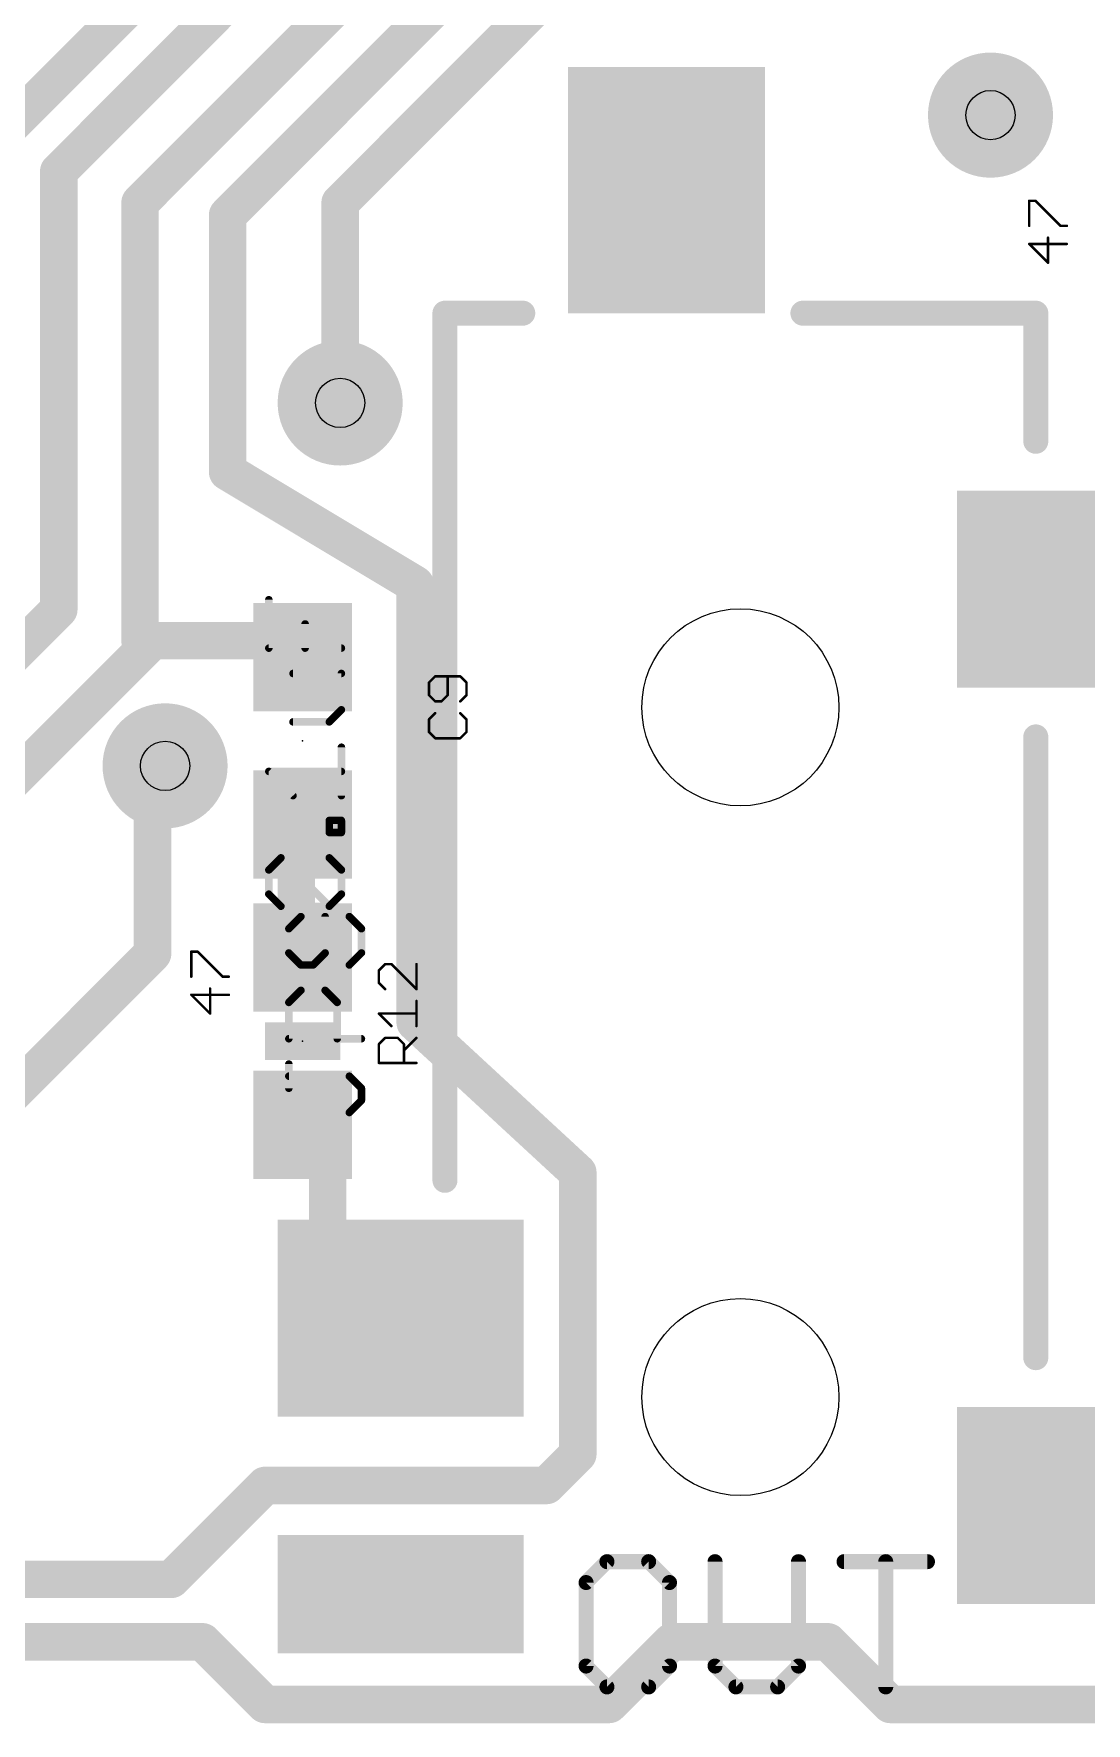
# Model space of a CAD drawing. Extents: x -0.5 to 48.5, y -14.8 to 29.2.
# Drawn here: x 14.67 to 25.36, y 0.44 to 17.59 of the extents above; entities that cross this region are included whole.
import ezdxf

# ---------------------------------------------------------------- set-up
doc = ezdxf.new("R2010")
doc.units = 0
for name, color, linetype in [('1', 22, 'CONTINUOUS'), ('18', 82, 'CONTINUOUS'), ('20', 7, 'CONTINUOUS'), ('21', 253, 'CONTINUOUS'), ('23', 7, 'CONTINUOUS'), ('25', 253, 'CONTINUOUS'), ('27', 253, 'CONTINUOUS'), ('44', 253, 'CONTINUOUS')]:
    doc.layers.add(name, color=color, linetype=linetype)

# ---------------------------------------------------------------- blocks, each defined once
blk = doc.blocks.new('RECT')
blk.add_solid([(-0.5, -0.5), (0.5, -0.5), (-0.5, 0.5), (0.5, 0.5)])
blk = doc.blocks.new('ROUNDV')
at = {"const_width": 0.5}
blk.add_lwpolyline([(0, -0.25, 1), (0, 0.25, 1), (0, -0.25)], format="xyb", dxfattribs=at)

msp = doc.modelspace()

# ---------------------------------------------------------------- linework, layer by layer
at = {"layer": '1', "const_width": 0.381}
for points in [[(14.9225, 16.1925), (22.225, 23.495)], [(14.2875, 16.51), (20.0025, 22.225)], [(15.748, 15.875), (22.098, 22.225)], [(16.637, 15.748), (20.2565, 19.3675)], [(20.0025, 18.0975), (17.78, 15.875)], [(14.9225, 11.7475), (14.9225, 16.1925)], [(15.748, 11.43), (15.748, 15.875)], [(17.78, 15.875), (17.78, 13.843)], [(16.637, 13.1445), (16.637, 15.748)], [(18.542, 12.0015), (16.637, 13.1445)], [(18.542, 7.5565), (18.542, 12.0015)], [(25.5905, 12.065), (25.294, 11.954)], [(12.3825, 9.2075), (14.9225, 11.7475)], [(15.875, 11.43), (12.3825, 7.9375)], [(15.875, 11.43), (15.748, 11.43)], [(15.875, 11.43), (17.3355, 11.43)], [(17.3355, 11.43), (17.399, 11.264)], [(15.875, 8.255), (15.875, 10.16)], [(15.875, 10.16), (16.002, 10.16)], [(17.3355, 9.525), (17.399, 9.564)], [(17.3355, 9.525), (17.3355, 8.255)], [(12.3825, 4.7625), (15.875, 8.255)], [(17.3355, 8.255), (17.399, 8.216)], [(20.193, 6.0325), (18.542, 7.5565)], [(17.653, 6.35), (17.399, 6.516)], [(17.653, 5.3975), (17.653, 6.35)], [(20.193, 3.175), (20.193, 6.0325)], [(18.288, 4.7625), (17.653, 5.3975)], [(18.288, 4.7625), (18.394, 4.554)], [(19.8755, 2.8575), (20.193, 3.175)], [(16.0655, 1.905), (17.018, 2.8575)], [(17.018, 2.8575), (19.8755, 2.8575)], [(11.43, 1.905), (16.0655, 1.905)], [(16.383, 1.27), (6.985, 1.27)], [(17.018, 0.635), (16.383, 1.27)], [(21.1455, 1.27), (20.5105, 0.635)], [(22.733, 1.27), (21.1455, 1.27)], [(23.368, 0.635), (22.733, 1.27)], [(20.5105, 0.635), (17.018, 0.635)], [(27.4955, 0.635), (23.368, 0.635)]]:
    msp.add_lwpolyline(points, dxfattribs=at)
at = {"layer": '1', "const_width": 0.1905}
for points in [[(14.8551, 16.2599, 1), (14.9899, 16.1251)], [(15.0178, 16.1925, 1), (14.8273, 16.1925)], [(15.6806, 15.9424, 1), (15.8154, 15.8076)], [(15.8433, 15.875, 1), (15.6528, 15.875)], [(17.7126, 15.9424, 1), (17.8474, 15.8076)], [(17.8753, 15.875, 1), (17.6848, 15.875)], [(16.5696, 15.8154, 1), (16.7044, 15.6806)], [(16.7323, 15.748, 1), (16.5418, 15.748)], [(17.6848, 13.843, 1), (17.8753, 13.843)], [(16.686, 13.2262, 1), (16.588, 13.0628)], [(16.5418, 13.1445, 1), (16.7323, 13.1445)], [(18.6373, 12.0015, 1), (18.4468, 12.0015)], [(18.493, 11.9198, 1), (18.591, 12.0832)], [(25.2606, 12.0432, 1), (25.3274, 11.8648)], [(14.8273, 11.7475, 1), (15.0178, 11.7475)], [(14.9899, 11.6801, 1), (14.8551, 11.8149)], [(15.748, 11.5252, 1), (15.748, 11.3347)], [(15.6528, 11.43, 1), (15.8433, 11.43)], [(15.875, 11.5252, 1), (15.875, 11.3347)], [(15.9424, 11.3626, 1), (15.8076, 11.4974)], [(15.875, 11.3347, 1), (15.875, 11.5252)], [(17.4245, 11.464, 1), (17.2465, 11.396)], [(17.3355, 11.3347, 1), (17.3355, 11.5252)], [(17.31, 11.23, 1), (17.488, 11.298)], [(15.9703, 10.16, 1), (15.7797, 10.16)], [(15.875, 10.2553, 1), (15.875, 10.0648)], [(16.002, 10.0648, 1), (16.002, 10.2553)], [(17.4307, 9.525, 1), (17.2402, 9.525)], [(17.2857, 9.6062, 1), (17.3853, 9.4438)], [(17.4488, 9.4828, 1), (17.3492, 9.6452)], [(15.9424, 8.1876, 1), (15.8076, 8.3224)], [(17.3853, 8.3362, 1), (17.2857, 8.1738)], [(15.7797, 8.255, 1), (15.9703, 8.255)], [(17.2402, 8.255, 1), (17.4307, 8.255)], [(17.3492, 8.1348, 1), (17.4488, 8.2972)], [(18.6066, 7.6265, 1), (18.4774, 7.4865)], [(18.4468, 7.5565, 1), (18.6373, 7.5565)], [(17.4511, 6.5957, 1), (17.3469, 6.4363)], [(17.7483, 6.35, 1), (17.5578, 6.35)], [(17.6009, 6.2703, 1), (17.7051, 6.4297)], [(20.2883, 6.0325, 1), (20.0978, 6.0325)], [(20.1284, 5.9625, 1), (20.2576, 6.1025)], [(17.7204, 5.4649, 1), (17.5856, 5.3301)], [(17.5578, 5.3975, 1), (17.7483, 5.3975)], [(18.3729, 4.8057, 1), (18.2031, 4.7193)], [(18.2206, 4.6951, 1), (18.3554, 4.8299)], [(18.3091, 4.5108, 1), (18.4789, 4.5972)], [(20.0978, 3.175, 1), (20.2883, 3.175)], [(20.2604, 3.1076, 1), (20.1256, 3.2424)], [(17.018, 2.9527, 1), (17.018, 2.7622)], [(17.0854, 2.7901, 1), (16.9506, 2.9249)], [(19.8081, 2.9249, 1), (19.9429, 2.7901)], [(19.8755, 2.7622, 1), (19.8755, 2.9527)], [(15.9981, 1.9724, 1), (16.1329, 1.8376)], [(16.0655, 1.8097, 1), (16.0655, 2.0002)], [(16.4504, 1.3374, 1), (16.3156, 1.2026)], [(16.383, 1.1747, 1), (16.383, 1.3653)], [(21.1455, 1.3653, 1), (21.1455, 1.1747)], [(21.2129, 1.2026, 1), (21.0781, 1.3374)], [(22.8004, 1.3374, 1), (22.6656, 1.2026)], [(22.733, 1.1747, 1), (22.733, 1.3653)], [(17.018, 0.7303, 1), (17.018, 0.5397)], [(16.9506, 0.5676, 1), (17.0854, 0.7024)], [(20.4431, 0.7024, 1), (20.5779, 0.5676)], [(20.5105, 0.5397, 1), (20.5105, 0.7303)], [(23.368, 0.7303, 1), (23.368, 0.5397)], [(23.3006, 0.5676, 1), (23.4354, 0.7024)]]:
    msp.add_lwpolyline(points, format="xyb", dxfattribs=at)
at = {"layer": '20'}
for centre in [(21.844, 10.754), (21.844, 3.754)]:
    msp.add_circle(centre, 1, dxfattribs=at)
at = {"layer": '21', "const_width": 0.254}
for points in [[(19.6342, 14.754), (18.844, 14.754)], [(18.844, 14.754), (18.844, 5.954)], [(22.479, 14.754), (24.844, 14.754)], [(24.844, 14.754), (24.844, 13.454)], [(24.844, 4.154), (24.844, 10.454)]]:
    msp.add_lwpolyline(points, dxfattribs=at)
at = {"layer": '21', "const_width": 0.127}
for points in [[(18.844, 14.8175, 1), (18.844, 14.6905)], [(18.9075, 14.754, 1), (18.7805, 14.754)], [(19.6342, 14.6905, 1), (19.6342, 14.8175)], [(22.479, 14.8175, 1), (22.479, 14.6905)], [(24.9075, 14.754, 1), (24.7805, 14.754)], [(24.844, 14.6905, 1), (24.844, 14.8175)], [(24.7805, 13.454, 1), (24.9075, 13.454)], [(24.9075, 10.454, 1), (24.7805, 10.454)], [(18.7805, 5.954, 1), (18.9075, 5.954)], [(24.7805, 4.154, 1), (24.9075, 4.154)]]:
    msp.add_lwpolyline(points, format="xyb", dxfattribs=at)
at = {"layer": '23'}
for p in [(17.399, 10.414), (17.399, 7.366)]:
    msp.add_point(p, dxfattribs=at)
at = {"layer": '25'}
for points, const_width in [([(18.7449, 11.0687), (18.6814, 11.0052)], 0.0254), ([(18.6814, 11.0052), (18.6814, 10.878)], 0.0254), ([(18.9991, 11.0687), (18.7449, 11.0687)], 0.0254), ([(18.872, 10.878), (18.872, 11.0687)], 0.0254), ([(19.0627, 11.0052), (18.9991, 11.0687)], 0.0254), ([(19.0627, 10.878), (19.0627, 11.0052)], 0.0254), ([(18.6814, 10.878), (18.7449, 10.8145)], 0.0254), ([(18.7449, 10.8145), (18.8085, 10.8145)], 0.0254), ([(18.8085, 10.8145), (18.872, 10.878)], 0.0254), ([(18.9991, 10.8145), (19.0627, 10.878)], 0.0254), ([(18.7449, 10.6945), (18.6814, 10.6309)], 0.0254), ([(18.6814, 10.6309), (18.6814, 10.5038)], 0.0254), ([(19.0627, 10.6309), (18.9991, 10.6945)], 0.0254), ([(19.0627, 10.5038), (19.0627, 10.6309)], 0.0254), ([(18.6814, 10.5038), (18.7449, 10.4403)], 0.0254), ([(18.9991, 10.4403), (19.0627, 10.5038)], 0.0254), ([(18.7449, 10.4403), (18.9991, 10.4403)], 0.0254), ([(17.3815, 8.6304), (17.2587, 8.5075)], 0.0762), ([(17.873, 8.6304), (17.3815, 8.6304)], 0.0762), ([(17.6273, 8.2618), (17.6273, 8.6304)], 0.0762), ([(17.9959, 8.5075), (17.873, 8.6304)], 0.0762), ([(17.2587, 8.5075), (17.2587, 8.2618)], 0.0762), ([(17.9959, 8.2618), (17.9959, 8.5075)], 0.0762), ([(17.2587, 8.2618), (17.3815, 8.1389)], 0.0762), ([(17.5044, 8.1389), (17.6273, 8.2618)], 0.0762), ([(17.873, 8.1389), (17.9959, 8.2618)], 0.0762), ([(17.3815, 8.1389), (17.5044, 8.1389)], 0.0762), ([(18.2369, 8.1477), (18.1734, 8.0842)], 0.0254), ([(18.1734, 8.0842), (18.1734, 7.957)], 0.0254), ([(18.3005, 8.1477), (18.2369, 8.1477)], 0.0254), ([(18.5547, 7.8935), (18.3005, 8.1477)], 0.0254), ([(18.5547, 8.1477), (18.5547, 7.8935)], 0.0254), ([(17.2587, 7.7591), (17.3815, 7.882)], 0.0762), ([(17.3815, 7.882), (17.6273, 7.882)], 0.0762), ([(17.6273, 7.882), (17.7502, 7.7591)], 0.0762), ([(18.1734, 7.957), (18.2369, 7.8935)], 0.0254), ([(17.2587, 7.3905), (17.2587, 7.7591)], 0.0762), ([(17.7502, 7.7591), (17.7502, 7.3905)], 0.0762), ([(18.5547, 7.5193), (18.5547, 7.7735)], 0.0254), ([(18.3005, 7.5193), (18.1734, 7.6464)], 0.0254), ([(18.1734, 7.6464), (18.5547, 7.6464)], 0.0254), ([(17.9959, 7.3905), (17.2587, 7.3905)], 0.0762), ([(18.1734, 7.3357), (18.2369, 7.3993)], 0.0254), ([(18.2369, 7.3993), (18.364, 7.3993)], 0.0254), ([(18.364, 7.3993), (18.4276, 7.3357)], 0.0254), ([(18.4276, 7.2722), (18.5547, 7.3993)], 0.0254), ([(18.1734, 7.1451), (18.1734, 7.3357)], 0.0254), ([(18.4276, 7.3357), (18.4276, 7.1451)], 0.0254), ([(17.2587, 6.8878), (17.2587, 7.1336)], 0.0762), ([(17.873, 7.0107), (17.2587, 7.0107)], 0.0762), ([(17.9959, 6.8878), (17.873, 7.0107)], 0.0762), ([(18.5547, 7.1451), (18.1734, 7.1451)], 0.0254), ([(17.9959, 6.765), (17.9959, 6.8878)], 0.0762), ([(17.873, 6.6421), (17.9959, 6.765)], 0.0762)]:
    msp.add_lwpolyline(points, dxfattribs=dict(at, const_width=const_width))
for points, const_width in [([(18.6877, 11.0052, 1), (18.675, 11.0052)], 0.0127), ([(18.6769, 11.0096, 1), (18.6859, 11.0007)], 0.0127), ([(18.7449, 11.0751, 1), (18.7449, 11.0624)], 0.0127), ([(18.7494, 11.0642, 1), (18.7404, 11.0732)], 0.0127), ([(18.8784, 11.0687, 1), (18.8657, 11.0687)], 0.0127), ([(19.0036, 11.0732, 1), (18.9947, 11.0642)], 0.0127), ([(18.9991, 11.0624, 1), (18.9991, 11.0751)], 0.0127), ([(19.0691, 11.0052, 1), (19.0563, 11.0052)], 0.0127), ([(19.0582, 11.0007, 1), (19.0672, 11.0096)], 0.0127), ([(18.6859, 10.8825, 1), (18.6769, 10.8736)], 0.0127), ([(18.675, 10.878, 1), (18.6877, 10.878)], 0.0127), ([(18.7449, 10.8208, 1), (18.7449, 10.8081)], 0.0127), ([(18.7404, 10.81, 1), (18.7494, 10.819)], 0.0127), ([(18.804, 10.819, 1), (18.813, 10.81)], 0.0127), ([(18.8085, 10.8081, 1), (18.8085, 10.8208)], 0.0127), ([(18.8657, 10.878, 1), (18.8784, 10.878)], 0.0127), ([(18.8765, 10.8736, 1), (18.8675, 10.8825)], 0.0127), ([(18.9947, 10.819, 1), (19.0036, 10.81)], 0.0127), ([(19.0563, 10.878, 1), (19.0691, 10.878)], 0.0127), ([(19.0672, 10.8736, 1), (19.0582, 10.8825)], 0.0127), ([(18.6877, 10.6309, 1), (18.675, 10.6309)], 0.0127), ([(18.6769, 10.6354, 1), (18.6859, 10.6265)], 0.0127), ([(18.7494, 10.69, 1), (18.7404, 10.699)], 0.0127), ([(19.0036, 10.699, 1), (18.9947, 10.69)], 0.0127), ([(19.0691, 10.6309, 1), (19.0563, 10.6309)], 0.0127), ([(19.0582, 10.6265, 1), (19.0672, 10.6354)], 0.0127), ([(18.6859, 10.5083, 1), (18.6769, 10.4993)], 0.0127), ([(18.675, 10.5038, 1), (18.6877, 10.5038)], 0.0127), ([(19.0563, 10.5038, 1), (19.0691, 10.5038)], 0.0127), ([(19.0672, 10.4993, 1), (19.0582, 10.5083)], 0.0127), ([(18.7449, 10.4466, 1), (18.7449, 10.4339)], 0.0127), ([(18.7404, 10.4358, 1), (18.7494, 10.4448)], 0.0127), ([(18.9947, 10.4448, 1), (19.0036, 10.4358)], 0.0127), ([(18.9991, 10.4339, 1), (18.9991, 10.4466)], 0.0127), ([(17.3815, 8.6495, 1), (17.3815, 8.6114)], 0.0381), ([(17.395, 8.6169, 1), (17.3681, 8.6439)], 0.0381), ([(17.6463, 8.6304, 1), (17.6082, 8.6304)], 0.0381), ([(17.8865, 8.6439, 1), (17.8596, 8.6169)], 0.0381), ([(17.873, 8.6114, 1), (17.873, 8.6495)], 0.0381), ([(17.2777, 8.5075, 1), (17.2396, 8.5075)], 0.0381), ([(17.2452, 8.521, 1), (17.2721, 8.4941)], 0.0381), ([(18.015, 8.5075, 1), (17.9769, 8.5075)], 0.0381), ([(17.9824, 8.4941, 1), (18.0094, 8.521)], 0.0381), ([(17.2721, 8.2753, 1), (17.2452, 8.2483)], 0.0381), ([(17.2396, 8.2618, 1), (17.2777, 8.2618)], 0.0381), ([(17.6082, 8.2618, 1), (17.6463, 8.2618)], 0.0381), ([(17.6408, 8.2483, 1), (17.6138, 8.2753)], 0.0381), ([(17.9769, 8.2618, 1), (18.015, 8.2618)], 0.0381), ([(18.0094, 8.2483, 1), (17.9824, 8.2753)], 0.0381), ([(17.3815, 8.158, 1), (17.3815, 8.1199)], 0.0381), ([(17.3681, 8.1255, 1), (17.395, 8.1524)], 0.0381), ([(17.4909, 8.1524, 1), (17.5179, 8.1255)], 0.0381), ([(17.5044, 8.1199, 1), (17.5044, 8.158)], 0.0381), ([(17.8596, 8.1524, 1), (17.8865, 8.1255)], 0.0381), ([(18.1797, 8.0842, 1), (18.167, 8.0842)], 0.0127), ([(18.1689, 8.0886, 1), (18.1779, 8.0797)], 0.0127), ([(18.2369, 8.1541, 1), (18.2369, 8.1414)], 0.0127), ([(18.2414, 8.1432, 1), (18.2324, 8.1522)], 0.0127), ([(18.305, 8.1522, 1), (18.296, 8.1432)], 0.0127), ([(18.3005, 8.1414, 1), (18.3005, 8.1541)], 0.0127), ([(18.5611, 8.1477, 1), (18.5483, 8.1477)], 0.0127), ([(17.3815, 7.9011, 1), (17.3815, 7.863)], 0.0381), ([(17.395, 7.8685, 1), (17.3681, 7.8955)], 0.0381), ([(17.6408, 7.8955, 1), (17.6138, 7.8685)], 0.0381), ([(17.6273, 7.863, 1), (17.6273, 7.9011)], 0.0381), ([(18.1779, 7.9615, 1), (18.1689, 7.9526)], 0.0127), ([(18.167, 7.957, 1), (18.1797, 7.957)], 0.0127), ([(18.2324, 7.889, 1), (18.2414, 7.898)], 0.0127), ([(18.5483, 7.8935, 1), (18.5611, 7.8935)], 0.0127), ([(18.5502, 7.889, 1), (18.5592, 7.898)], 0.0127), ([(17.2777, 7.7591, 1), (17.2396, 7.7591)], 0.0381), ([(17.2452, 7.7726, 1), (17.2721, 7.7457)], 0.0381), ([(17.7692, 7.7591, 1), (17.7311, 7.7591)], 0.0381), ([(17.7367, 7.7457, 1), (17.7636, 7.7726)], 0.0381), ([(18.5611, 7.7735, 1), (18.5483, 7.7735)], 0.0127), ([(18.1779, 7.6509, 1), (18.1689, 7.6419)], 0.0127), ([(18.1734, 7.6527, 1), (18.1734, 7.64)], 0.0127), ([(18.5547, 7.64, 1), (18.5547, 7.6527)], 0.0127), ([(17.2396, 7.3905, 1), (17.2777, 7.3905)], 0.0381), ([(17.2587, 7.4096, 1), (17.2587, 7.3715)], 0.0381), ([(17.7311, 7.3905, 1), (17.7692, 7.3905)], 0.0381), ([(17.9959, 7.3715, 1), (17.9959, 7.4096)], 0.0381), ([(18.2369, 7.4056, 1), (18.2369, 7.3929)], 0.0127), ([(18.2414, 7.3948, 1), (18.2324, 7.4038)], 0.0127), ([(18.296, 7.5148, 1), (18.305, 7.5238)], 0.0127), ([(18.3685, 7.4038, 1), (18.3595, 7.3948)], 0.0127), ([(18.364, 7.3929, 1), (18.364, 7.4056)], 0.0127), ([(18.5483, 7.5193, 1), (18.5611, 7.5193)], 0.0127), ([(18.5592, 7.3948, 1), (18.5502, 7.4038)], 0.0127), ([(18.1797, 7.3357, 1), (18.167, 7.3357)], 0.0127), ([(18.1689, 7.3402, 1), (18.1779, 7.3313)], 0.0127), ([(18.4339, 7.3357, 1), (18.4212, 7.3357)], 0.0127), ([(18.4231, 7.2767, 1), (18.4321, 7.2677)], 0.0127), ([(18.4231, 7.3313, 1), (18.4321, 7.3402)], 0.0127), ([(17.2777, 7.1336, 1), (17.2396, 7.1336)], 0.0381), ([(17.2587, 7.0298, 1), (17.2587, 6.9917)], 0.0381), ([(17.8865, 7.0242, 1), (17.8596, 6.9972)], 0.0381), ([(17.873, 6.9917, 1), (17.873, 7.0298)], 0.0381), ([(18.1734, 7.1514, 1), (18.1734, 7.1387)], 0.0127), ([(18.167, 7.1451, 1), (18.1797, 7.1451)], 0.0127), ([(18.4212, 7.1451, 1), (18.4339, 7.1451)], 0.0127), ([(18.5547, 7.1387, 1), (18.5547, 7.1514)], 0.0127), ([(17.2396, 6.8878, 1), (17.2777, 6.8878)], 0.0381), ([(18.015, 6.8878, 1), (17.9769, 6.8878)], 0.0381), ([(17.9824, 6.8744, 1), (18.0094, 6.9013)], 0.0381), ([(17.9769, 6.765, 1), (18.015, 6.765)], 0.0381), ([(18.0094, 6.7515, 1), (17.9824, 6.7784)], 0.0381), ([(17.8596, 6.6556, 1), (17.8865, 6.6286)], 0.0381)]:
    msp.add_lwpolyline(points, format="xyb", dxfattribs=dict(at, const_width=const_width))
at = {"layer": '27'}
for points, const_width in [([(24.7837, 15.8947, 1), (24.771, 15.8947)], 0.0127), ([(24.7774, 15.9011, 1), (24.7774, 15.8884)], 0.0127), ([(24.8454, 15.8992, 1), (24.8364, 15.8902)], 0.0127), ([(24.8409, 15.8884, 1), (24.8409, 15.9011)], 0.0127), ([(24.771, 15.6405, 1), (24.7837, 15.6405)], 0.0127), ([(25.0951, 15.6468, 1), (25.0951, 15.6341)], 0.0127), ([(25.0907, 15.636, 1), (25.0996, 15.645)], 0.0127), ([(25.1587, 15.6341, 1), (25.1587, 15.6468)], 0.0127), ([(24.7774, 15.4633, 1), (24.7774, 15.4506)], 0.0127), ([(24.7819, 15.4614, 1), (24.7729, 15.4525)], 0.0127), ([(24.9744, 15.5205, 1), (24.9617, 15.5205)], 0.0127), ([(25.1587, 15.4506, 1), (25.1587, 15.4633)], 0.0127), ([(24.9617, 15.2663, 1), (24.9744, 15.2663)], 0.0127), ([(24.9635, 15.2618, 1), (24.9725, 15.2708)], 0.0127), ([(17.0745, 11.8462, 1), (17.0364, 11.8462)], 0.0381), ([(17.4431, 11.6004, 1), (17.405, 11.6004)], 0.0381), ([(17.0555, 11.3737, 1), (17.0555, 11.3356)], 0.0381), ([(17.0364, 11.3547, 1), (17.0745, 11.3547)], 0.0381), ([(17.405, 11.3547, 1), (17.4431, 11.3547)], 0.0381), ([(17.7927, 11.3356, 1), (17.7927, 11.3737)], 0.0381), ([(17.3012, 11.1168, 1), (17.3012, 11.0787)], 0.0381), ([(17.8117, 11.0978, 1), (17.7736, 11.0978)], 0.0381), ([(17.7927, 11.0787, 1), (17.7927, 11.1168)], 0.0381), ([(17.3012, 10.6253, 1), (17.3012, 10.5872)], 0.0381), ([(17.6564, 10.6197, 1), (17.6833, 10.5928)], 0.0381), ([(17.6698, 10.5872, 1), (17.6698, 10.6253)], 0.0381), ([(17.7736, 10.7291, 1), (17.8117, 10.7291)], 0.0381), ([(17.8062, 10.7157, 1), (17.7792, 10.7426)], 0.0381), ([(17.8117, 10.3493, 1), (17.7736, 10.3493)], 0.0381), ([(17.0689, 10.1171, 1), (17.042, 10.0901)], 0.0381), ([(17.0555, 10.1226, 1), (17.0555, 10.0845)], 0.0381), ([(17.7927, 10.0845, 1), (17.7927, 10.1226)], 0.0381), ([(17.2877, 9.8444, 1), (17.3147, 9.8713)], 0.0381), ([(17.7736, 9.8579, 1), (17.8117, 9.8579)], 0.0381), ([(17.6698, 9.6256, 1), (17.6698, 9.5875)], 0.0381), ([(17.6889, 9.6065, 1), (17.6508, 9.6065)], 0.0381), ([(17.8117, 9.6065, 1), (17.7736, 9.6065)], 0.0381), ([(17.7927, 9.5875, 1), (17.7927, 9.6256)], 0.0381), ([(17.6698, 9.5027, 1), (17.6698, 9.4646)], 0.0381), ([(17.6508, 9.4836, 1), (17.6889, 9.4836)], 0.0381), ([(17.7736, 9.4836, 1), (17.8117, 9.4836)], 0.0381), ([(17.7927, 9.4646, 1), (17.7927, 9.5027)], 0.0381), ([(17.1783, 9.2458, 1), (17.1783, 9.2077)], 0.0381), ([(17.1918, 9.2402, 1), (17.1649, 9.2132)], 0.0381), ([(17.1918, 9.2132, 1), (17.1649, 9.2402)], 0.0381), ([(17.6833, 9.2402, 1), (17.6564, 9.2132)], 0.0381), ([(17.6698, 9.2077, 1), (17.6698, 9.2458)], 0.0381), ([(17.0745, 9.1038, 1), (17.0364, 9.1038)], 0.0381), ([(17.042, 9.1173, 1), (17.0689, 9.0904)], 0.0381), ([(17.8117, 9.1038, 1), (17.7736, 9.1038)], 0.0381), ([(17.7792, 9.0904, 1), (17.8062, 9.1173)], 0.0381), ([(17.0689, 8.8716, 1), (17.042, 8.8446)], 0.0381), ([(17.0364, 8.8581, 1), (17.0745, 8.8581)], 0.0381), ([(17.1783, 8.7543, 1), (17.1783, 8.7162)], 0.0381), ([(17.1649, 8.7218, 1), (17.1918, 8.7487)], 0.0381), ([(17.6564, 8.7487, 1), (17.6833, 8.7218)], 0.0381), ([(17.6564, 8.7218, 1), (17.6833, 8.7487)], 0.0381), ([(17.6698, 8.7162, 1), (17.6698, 8.7543)], 0.0381), ([(17.7736, 8.8581, 1), (17.8117, 8.8581)], 0.0381), ([(17.8062, 8.8446, 1), (17.7792, 8.8716)], 0.0381), ([(16.2747, 8.2747, 1), (16.262, 8.2747)], 0.0127), ([(16.2684, 8.2811, 1), (16.2684, 8.2684)], 0.0127), ([(16.3364, 8.2792, 1), (16.3274, 8.2702)], 0.0127), ([(16.3319, 8.2684, 1), (16.3319, 8.2811)], 0.0127), ([(16.262, 8.0205, 1), (16.2747, 8.0205)], 0.0127), ([(16.4654, 7.9005, 1), (16.4527, 7.9005)], 0.0127), ([(16.5861, 8.0268, 1), (16.5861, 8.0141)], 0.0127), ([(16.5817, 8.016, 1), (16.5906, 8.025)], 0.0127), ([(16.6497, 8.0141, 1), (16.6497, 8.0268)], 0.0127), ([(16.2684, 7.8433, 1), (16.2684, 7.8306)], 0.0127), ([(16.2729, 7.8414, 1), (16.2639, 7.8325)], 0.0127), ([(16.6497, 7.8306, 1), (16.6497, 7.8433)], 0.0127), ([(16.4527, 7.6463, 1), (16.4654, 7.6463)], 0.0127), ([(16.4545, 7.6418, 1), (16.4635, 7.6508)], 0.0127), ([(20.4889, 2.122, 1), (20.4889, 2.0458)], 0.0762), ([(20.5158, 2.0569, 1), (20.4619, 2.1108)], 0.0762), ([(20.9395, 2.1108, 1), (20.8856, 2.0569)], 0.0762), ([(20.9126, 2.0458, 1), (20.9126, 2.122)], 0.0762), ([(21.6248, 2.0839, 1), (21.5486, 2.0839)], 0.0762), ([(22.4722, 2.0839, 1), (22.396, 2.0839)], 0.0762), ([(22.8965, 2.122, 1), (22.8965, 2.0458)], 0.0762), ([(23.3583, 2.0839, 1), (23.2821, 2.0839)], 0.0762), ([(23.7439, 2.0458, 1), (23.7439, 2.122)], 0.0762), ([(20.3151, 1.872, 1), (20.2389, 1.872)], 0.0762), ([(20.2501, 1.899, 1), (20.304, 1.8451)], 0.0762), ([(21.1625, 1.872, 1), (21.0863, 1.872)], 0.0762), ([(21.0975, 1.8451, 1), (21.1513, 1.899)], 0.0762), ([(20.304, 1.0516, 1), (20.2501, 0.9977)], 0.0762), ([(20.2389, 1.0246, 1), (20.3151, 1.0246)], 0.0762), ([(21.0863, 1.0246, 1), (21.1625, 1.0246)], 0.0762), ([(21.1513, 0.9977, 1), (21.0975, 1.0516)], 0.0762), ([(21.6137, 1.0516, 1), (21.5598, 0.9977)], 0.0762), ([(21.5486, 1.0246, 1), (21.6248, 1.0246)], 0.0762), ([(22.396, 1.0246, 1), (22.4722, 1.0246)], 0.0762), ([(22.4611, 0.9977, 1), (22.4072, 1.0516)], 0.0762), ([(20.4889, 0.8509, 1), (20.4889, 0.7747)], 0.0762), ([(20.4619, 0.7859, 1), (20.5158, 0.8397)], 0.0762), ([(20.8856, 0.8397, 1), (20.9395, 0.7859)], 0.0762), ([(20.9126, 0.7747, 1), (20.9126, 0.8509)], 0.0762), ([(21.7986, 0.8509, 1), (21.7986, 0.7747)], 0.0762), ([(21.7716, 0.7859, 1), (21.8255, 0.8397)], 0.0762), ([(22.1953, 0.8397, 1), (22.2492, 0.7859)], 0.0762), ([(22.2223, 0.7747, 1), (22.2223, 0.8509)], 0.0762), ([(23.2821, 0.8128, 1), (23.3583, 0.8128)], 0.0762)]:
    msp.add_lwpolyline(points, format="xyb", dxfattribs=dict(at, const_width=const_width))
for points, const_width in [([(24.7774, 15.6405), (24.7774, 15.8947)], 0.0254), ([(24.7774, 15.8947), (24.8409, 15.8947)], 0.0254), ([(24.8409, 15.8947), (25.0951, 15.6405)], 0.0254), ([(25.0951, 15.6405), (25.1587, 15.6405)], 0.0254), ([(25.1587, 15.4569), (24.7774, 15.4569)], 0.0254), ([(24.7774, 15.4569), (24.968, 15.2663)], 0.0254), ([(24.968, 15.2663), (24.968, 15.5205)], 0.0254), ([(17.0555, 11.3547), (17.0555, 11.8462)], 0.0762), ([(17.4241, 11.3547), (17.4241, 11.6004)], 0.0762), ([(17.7927, 11.3547), (17.0555, 11.3547)], 0.0762), ([(17.7927, 11.0978), (17.3012, 11.0978)], 0.0762), ([(17.7927, 10.7291), (17.7927, 11.0978)], 0.0762), ([(17.3012, 10.6063), (17.6698, 10.6063)], 0.0762), ([(17.6698, 10.6063), (17.7927, 10.7291)], 0.0762), ([(17.7927, 9.8579), (17.7927, 10.3493)], 0.0762), ([(17.3012, 9.8579), (17.0555, 10.1036)], 0.0762), ([(17.0555, 10.1036), (17.7927, 10.1036)], 0.0762), ([(17.6698, 9.4836), (17.6698, 9.6065)], 0.0762), ([(17.6698, 9.6065), (17.7927, 9.6065)], 0.0762), ([(17.7927, 9.6065), (17.7927, 9.4836)], 0.0762), ([(17.7927, 9.4836), (17.6698, 9.4836)], 0.0762), ([(17.0555, 9.1038), (17.1783, 9.2267)], 0.0762), ([(17.1783, 9.2267), (17.6698, 9.2267)], 0.0762), ([(17.6698, 8.7352), (17.1783, 9.2267)], 0.0762), ([(17.6698, 9.2267), (17.7927, 9.1038)], 0.0762), ([(17.0555, 8.8581), (17.0555, 9.1038)], 0.0762), ([(17.7927, 9.1038), (17.7927, 8.8581)], 0.0762), ([(17.1783, 8.7352), (17.0555, 8.8581)], 0.0762), ([(17.6698, 8.7352), (17.1783, 8.7352)], 0.0762), ([(17.7927, 8.8581), (17.6698, 8.7352)], 0.0762), ([(16.2684, 8.0205), (16.2684, 8.2747)], 0.0254), ([(16.2684, 8.2747), (16.3319, 8.2747)], 0.0254), ([(16.3319, 8.2747), (16.5861, 8.0205)], 0.0254), ([(16.459, 7.6463), (16.459, 7.9005)], 0.0254), ([(16.5861, 8.0205), (16.6497, 8.0205)], 0.0254), ([(16.6497, 7.8369), (16.2684, 7.8369)], 0.0254), ([(16.2684, 7.8369), (16.459, 7.6463)], 0.0254), ([(20.4889, 2.0839), (20.277, 1.872)], 0.1524), ([(20.9126, 2.0839), (20.4889, 2.0839)], 0.1524), ([(21.1244, 1.872), (20.9126, 2.0839)], 0.1524), ([(21.5867, 2.0839), (21.5867, 1.0246)], 0.1524), ([(22.4341, 1.0246), (22.4341, 2.0839)], 0.1524), ([(22.8965, 2.0839), (23.7439, 2.0839)], 0.1524), ([(23.3202, 0.8128), (23.3202, 2.0839)], 0.1524), ([(20.277, 1.872), (20.277, 1.0246)], 0.1524), ([(21.1244, 1.0246), (21.1244, 1.872)], 0.1524), ([(20.277, 1.0246), (20.4889, 0.8128)], 0.1524), ([(20.9126, 0.8128), (21.1244, 1.0246)], 0.1524), ([(21.5867, 1.0246), (21.7986, 0.8128)], 0.1524), ([(22.2223, 0.8128), (22.4341, 1.0246)], 0.1524), ([(20.4889, 0.8128), (20.9126, 0.8128)], 0.1524), ([(21.7986, 0.8128), (22.2223, 0.8128)], 0.1524)]:
    msp.add_lwpolyline(points, dxfattribs=dict(at, const_width=const_width))
at = {"layer": '44'}
for centre in [(24.384, 16.764), (17.78, 13.843), (16.002, 10.16)]:
    msp.add_circle(centre, 0.25, dxfattribs=at)

# ---------------------------------------------------------------- block references
at = {"layer": '1', "yscale": 2.5}
for p, xscale, rotation in [((21.094, 16.004), 2, 180), ((25.294, 11.954), 2, 90), ((18.394, 4.554), 2, 90), ((25.294, 2.654), 2, 90), ((18.394, 1.754), 1.2, 270)]:
    msp.add_blockref('RECT', p, dxfattribs=dict(at, xscale=xscale, rotation=rotation))
at = {"layer": '1', "xscale": 1.1, "rotation": 270}
for p in [(17.399, 11.264), (17.399, 9.564), (17.399, 8.216), (17.399, 6.516)]:
    msp.add_blockref('RECT', p, dxfattribs=at)
at = {"layer": '18', "xscale": 1.27, "yscale": 1.27}
for p in [(24.384, 16.764), (24.384, 16.764), (17.78, 13.843), (17.78, 13.843), (16.002, 10.16), (16.002, 10.16)]:
    msp.add_blockref('ROUNDV', p, dxfattribs=at)
at = {"layer": '21', "xscale": 0.381, "yscale": 0.762, "rotation": 270}
msp.add_blockref('RECT', (17.399, 7.366), dxfattribs=at)

doc.saveas('drawing.dxf')
